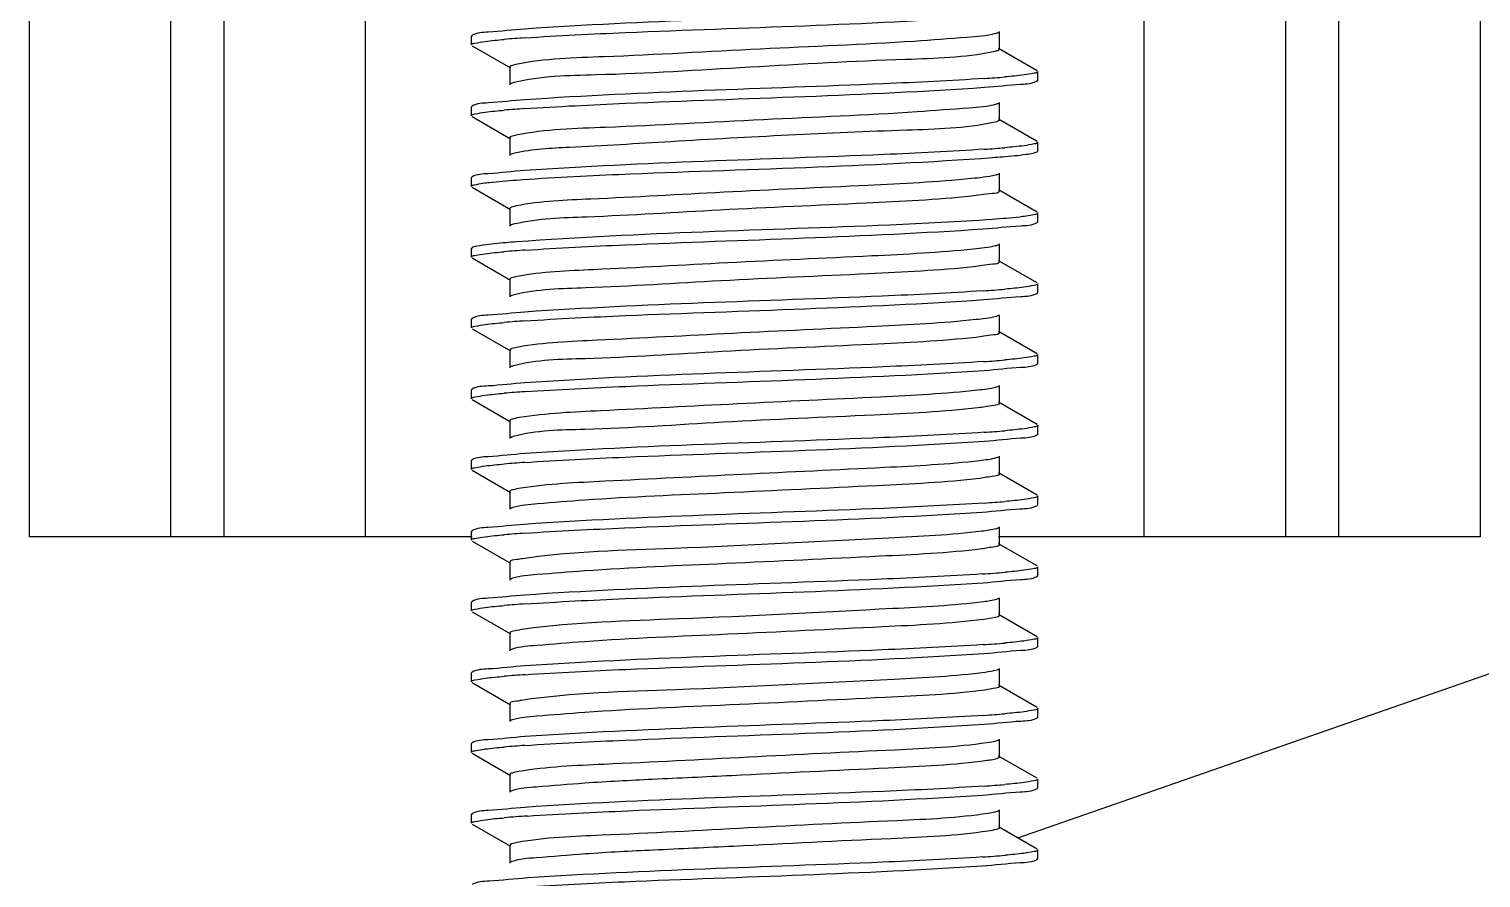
# Model space of a CAD drawing. Extents: x 27938 to 1507990, y 110129 to 923079.
# Drawn here: x 526204 to 526692.5, y 378819.2 to 379104.9 of the extents above; entities that cross this region are included whole.
import ezdxf

# ---------------------------------------------------------------- set-up
doc = ezdxf.new("R2010")
doc.units = 0
doc.header["$LTSCALE"] = 1000
doc.header["$MEASUREMENT"] = 0
doc.styles.get("Standard").update_dxf_attribs({"font": 'gbenor.shx', "bigfont": 'gbcbig.shx'})
doc.dimstyles.get("Standard").update_dxf_attribs({"dimtxt": 0.18, "dimasz": 0.18, "dimexe": 0.18, "dimexo": 0.0625, "dimgap": 0.09, "dimtad": 0, "dimtih": 1, "dimtoh": 1, "dimdec": 4, "dimzin": 0, "dimdsep": 46, "dimtxsty": 'Standard', "dimcen": 0.09, "dimadec": 0, "dimazin": 0, "dimtfac": 1, "dimtdec": 4, "dimtofl": 0, "dimtmove": 0, "dimatfit": 3, "dimfxl": 1, "dimtolj": 1, "dimtzin": 0, "dimarcsym": 0})

msp = doc.modelspace()

# ---------------------------------------------------------------- linework, layer by layer
at = {"linetype": 'Continuous'}
for p, q in [((526204.03, 383675.04), (526204.03, 378934.02)), ((526251.66, 383675.04), (526251.66, 378934.02)), ((526269.52, 383675.04), (526269.52, 378934.02)), ((526317.14, 383675.04), (526317.14, 378934.02)), ((526579.08, 383675.04), (526579.08, 378934.02)), ((526626.71, 383675.04), (526626.71, 378934.02)), ((526644.57, 383675.04), (526644.57, 378934.02)), ((526692.19, 383675.04), (526692.19, 378934.02)), ((526353.09, 379102.81), (526352.86, 379102.55)), ((526352.86, 379099.57), (526352.86, 379102.55)), ((526352.86, 379099.57), (526352.86, 379102.55)), ((526530.47, 379098.08), (526530.47, 379104.04)), ((526353.09, 379099.31), (526366.01, 379091.83)), ((526529.21, 379097.42), (526528.45, 379097.24)), ((526543.14, 379090.9), (526530.21, 379098.39)), ((526365.75, 379092.13), (526365.75, 379086.18)), ((526543.14, 379087.41), (526543.36, 379087.67)), ((526543.36, 379087.67), (526543.36, 379090.64)), ((526543.36, 379087.67), (526543.36, 379090.64)), ((526353.09, 379079), (526352.86, 379078.74)), ((526352.86, 379075.76), (526352.86, 379078.74)), ((526352.86, 379075.76), (526352.86, 379078.74)), ((526530.47, 379074.27), (526530.47, 379080.22)), ((526353.09, 379075.5), (526366.01, 379068.02)), ((526529.49, 379073.68), (526528.48, 379073.44)), ((526543.14, 379067.09), (526530.21, 379074.57)), ((526365.75, 379068.32), (526365.75, 379062.36)), ((526543.14, 379063.59), (526543.36, 379063.85)), ((526543.36, 379063.85), (526543.36, 379066.83)), ((526543.36, 379063.85), (526543.36, 379066.83)), ((526353.09, 379055.18), (526352.86, 379054.92)), ((526352.86, 379051.95), (526352.86, 379054.92)), ((526352.86, 379051.95), (526352.86, 379054.92)), ((526530.47, 379050.46), (526530.47, 379056.41)), ((526353.09, 379051.69), (526366.01, 379044.2)), ((526543.14, 379043.28), (526530.21, 379050.76)), ((526365.75, 379044.51), (526365.75, 379038.55)), ((526543.36, 379040.04), (526543.36, 379043.02)), ((526543.36, 379040.04), (526543.36, 379043.02)), ((526543.14, 379039.78), (526543.36, 379040.04)), ((526353.09, 379031.37), (526352.86, 379031.11)), ((526352.86, 379028.13), (526352.86, 379031.11)), ((526352.86, 379028.13), (526352.86, 379031.11)), ((526530.47, 379026.65), (526530.47, 379032.6)), ((526353.09, 379027.87), (526366.01, 379020.39)), ((526543.14, 379019.47), (526530.21, 379026.95)), ((526365.75, 379020.69), (526365.75, 379014.74)), ((526543.36, 379016.23), (526543.36, 379019.2)), ((526543.36, 379016.23), (526543.36, 379019.2)), ((526543.14, 379015.97), (526543.36, 379016.23)), ((526530.47, 379002.83), (526530.47, 379008.79)), ((526353.09, 379007.56), (526352.86, 379007.3)), ((526352.86, 379004.32), (526352.86, 379007.3)), ((526352.86, 379004.32), (526352.86, 379007.3)), ((526353.09, 379004.06), (526366.01, 378996.58)), ((526543.14, 378995.65), (526530.21, 379003.13)), ((526365.75, 378996.88), (526365.75, 378990.93)), ((526543.36, 378992.41), (526543.36, 378995.39)), ((526543.36, 378992.41), (526543.36, 378995.39)), ((526543.14, 378992.15), (526543.36, 378992.41)), ((526530.47, 378979.02), (526530.47, 378984.97)), ((526353.09, 378983.75), (526352.86, 378983.49)), ((526352.86, 378980.51), (526352.86, 378983.49)), ((526352.86, 378980.51), (526352.86, 378983.49)), ((526353.09, 378980.25), (526366.01, 378972.77)), ((526543.14, 378971.84), (526530.21, 378979.32)), ((526365.75, 378973.07), (526365.75, 378967.11)), ((526543.36, 378968.6), (526543.36, 378971.58)), ((526543.36, 378968.6), (526543.36, 378971.58)), ((526543.14, 378968.34), (526543.36, 378968.6)), ((526353.09, 378959.93), (526352.86, 378959.67)), ((526352.86, 378956.7), (526352.86, 378959.67)), ((526352.86, 378956.7), (526352.86, 378959.67)), ((526530.47, 378955.21), (526530.47, 378961.16)), ((526353.09, 378956.43), (526366.01, 378948.95)), ((526543.14, 378948.03), (526530.21, 378955.51)), ((526365.75, 378949.25), (526365.75, 378943.3)), ((526543.36, 378944.79), (526543.36, 378947.77)), ((526543.36, 378944.79), (526543.36, 378947.77)), ((526543.14, 378944.53), (526543.36, 378944.79)), ((526353.09, 378936.12), (526352.86, 378935.86)), ((526352.86, 378932.88), (526352.86, 378935.86)), ((526352.86, 378932.88), (526352.86, 378935.86)), ((526530.47, 378931.39), (526530.47, 378937.35)), ((526353.09, 378934.02), (526204.03, 378934.02)), ((526353.09, 378932.62), (526366.01, 378925.14)), ((526692.19, 378934.02), (526530.21, 378934.02)), ((526543.14, 378924.21), (526530.21, 378931.7)), ((526365.75, 378925.44), (526365.75, 378919.49)), ((526543.14, 378920.72), (526543.36, 378920.98)), ((526543.36, 378920.98), (526543.36, 378923.95)), ((526543.36, 378920.98), (526543.36, 378923.95)), ((526353.09, 378912.31), (526352.86, 378912.05)), ((526352.86, 378909.07), (526352.86, 378912.05)), ((526352.86, 378909.07), (526352.86, 378912.05)), ((526530.47, 378907.58), (526530.47, 378913.53)), ((526353.09, 378908.81), (526366.01, 378901.33)), ((526543.14, 378900.4), (526530.21, 378907.88)), ((526365.75, 378901.63), (526365.75, 378895.68)), ((526543.14, 378896.9), (526543.36, 378897.16)), ((526543.36, 378897.16), (526543.36, 378900.14)), ((526543.36, 378897.16), (526543.36, 378900.14)), ((526353.09, 378888.49), (526352.86, 378888.23)), ((526352.86, 378885.26), (526352.86, 378888.23)), ((526352.86, 378885.26), (526352.86, 378888.23)), ((526530.47, 378883.77), (526530.47, 378889.72)), ((526353.09, 378885), (526366.01, 378877.51)), ((526543.14, 378876.59), (526530.21, 378884.07)), ((526365.75, 378877.82), (526365.75, 378871.86)), ((526543.14, 378873.09), (526543.36, 378873.35)), ((526543.36, 378873.35), (526543.36, 378876.33)), ((526543.36, 378873.35), (526543.36, 378876.33)), ((526353.09, 378864.68), (526352.86, 378864.42)), ((526352.86, 378861.44), (526352.86, 378864.42)), ((526352.86, 378861.44), (526352.86, 378864.42)), ((526530.47, 378859.96), (526530.47, 378865.91)), ((526353.09, 378861.18), (526366.01, 378853.7)), ((526543.14, 378852.78), (526530.21, 378860.26)), ((526365.75, 378854), (526365.75, 378848.05)), ((526543.36, 378849.54), (526543.36, 378852.51)), ((526543.36, 378849.54), (526543.36, 378852.51)), ((526366.49, 378848.56), (526366.01, 378848.35)), ((526543.14, 378849.28), (526543.36, 378849.54)), ((526353.09, 378840.87), (526352.86, 378840.61)), ((526352.86, 378837.63), (526352.86, 378840.61)), ((526352.86, 378837.63), (526352.86, 378840.61)), ((526530.47, 378836.14), (526530.47, 378842.1)), ((526353.09, 378837.37), (526366.01, 378829.89)), ((526543.14, 378828.96), (526530.21, 378836.44)), ((526365.75, 378830.19), (526365.75, 378824.24)), ((526543.36, 378825.73), (526543.36, 378828.7)), ((526543.36, 378825.73), (526543.36, 378828.7)), ((526366.44, 378824.73), (526366.01, 378824.54)), ((526543.14, 378825.46), (526543.36, 378825.73))]:
    msp.add_line(p, q, dxfattribs=at)
for centre, radius, start, end in [((526398.22, 378693.24), 409.62, 93.8318, 94.8034), ((526498.04, 379496.54), 409.18, 273.8332, 274.8048), ((526398.12, 378670.65), 408.39, 93.84, 94.8036), ((526498.14, 379471.54), 407.99, 273.8425, 274.8038), ((526398.25, 378621.42), 410, 93.8293, 94.8034), ((526497.52, 379431.59), 415.68, 273.7884, 274.8061), ((526398.26, 378597.44), 410.16, 93.8282, 94.8033), ((526497.83, 379403.88), 411.78, 273.8148, 274.8057), ((526398.22, 378574.15), 409.64, 93.8316, 94.8034), ((526498.04, 379377.54), 409.24, 273.8328, 274.8049), ((526398.12, 378551.53), 408.44, 93.8397, 94.8036), ((526498.14, 379352.5), 408.01, 273.8424, 274.8038), ((526398.16, 378527.25), 408.91, 93.8365, 94.8036), ((526497.11, 379341.56), 420.93, 273.7545, 274.8058), ((526398.25, 378502.38), 409.98, 93.8295, 94.8034), ((526497.51, 379312.67), 415.84, 273.7874, 274.8061), ((526398.26, 378478.37), 410.17, 93.8282, 94.8033), ((526497.83, 379284.93), 411.89, 273.8141, 274.8057), ((526398.22, 378455.06), 409.67, 93.8315, 94.8034), ((526498.03, 379258.54), 409.3, 273.8323, 274.8049), ((526399.34, 378417.25), 423.71, 93.7375, 94.8047), ((526497.24, 379244.63), 419.24, 273.7646, 274.8065)]:
    msp.add_arc(centre, radius, start, end, dxfattribs=at)
for points, knots in [([(526525.24, 379112.08), (526513.96, 379111.31), (526462.5, 379108.84), (526410.98, 379107.64), (526370.87, 379104.92)], [0, 0, 0, 0, 0.219533, 1, 1, 1, 1]), ([(526370.84, 379101.94), (526382.12, 379102.71), (526433.64, 379105.19), (526485.22, 379106.38), (526525.4, 379109.11)], [0, 0, 0, 0, 0.219209, 1, 1, 1, 1]), ([(526370.87, 379104.92), (526366.76, 379104.64), (526360.99, 379103.84), (526354.69, 379103.73), (526353.09, 379102.81)], [0, 0, 0, 0, 0.69034, 1, 1, 1, 1]), ([(526529.21, 379103.37), (526526.11, 379102.55), (526516.88, 379101.87), (526490.58, 379099.85), (526449.75, 379098.39), (526405.21, 379095.6), (526377.53, 379095), (526367.8, 379092.98)], [0, 0, 0, 0, 0.059564, 0.170353, 0.490239, 0.815661, 1, 1, 1, 1]), ([(526530.21, 379103.74), (526530.08, 379103.66), (526529.75, 379103.53), (526529.41, 379103.43), (526529.21, 379103.37)], [0, 0, 0, 0, 0.417288, 1, 1, 1, 1]), ([(526352.86, 379099.57), (526352.86, 379100.01), (526355.15, 379100.29), (526356.3, 379100.6), (526357.46, 379100.75)], [0, 0, 0, 0, 0.271519, 1, 1, 1, 1]), ([(526528.45, 379097.24), (526518.76, 379095.22), (526491.21, 379094.58), (526446.7, 379092.15), (526402.93, 379089.34), (526376.11, 379089.15), (526367.12, 379086.87)], [0, 0, 0, 0, 0.183514, 0.508051, 0.828043, 1, 1, 1, 1]), ([(526530.47, 379098.08), (526530.47, 379097.93), (526529.95, 379097.61), (526529.54, 379097.5), (526529.21, 379097.42)], [0, 0, 0, 0, 0.313757, 1, 1, 1, 1]), ([(526367.8, 379092.98), (526367.28, 379092.87), (526366.67, 379092.73), (526365.75, 379092.35), (526365.75, 379092.13)], [0, 0, 0, 0, 0.705452, 1, 1, 1, 1]), ([(526367.12, 379086.87), (526366.9, 379086.81), (526366.52, 379086.71), (526366.15, 379086.56), (526366.01, 379086.48)], [0, 0, 0, 0, 0.587032, 1, 1, 1, 1]), ([(526525.4, 379088.28), (526514.12, 379087.51), (526462.6, 379085.03), (526411.02, 379083.84), (526370.84, 379081.1)], [0, 0, 0, 0, 0.219183, 1, 1, 1, 1]), ([(526525.48, 379085.31), (526529.57, 379085.58), (526535.3, 379086.38), (526541.54, 379086.49), (526543.14, 379087.41)], [0, 0, 0, 0, 0.690194, 1, 1, 1, 1]), ([(526543.36, 379090.64), (526543.36, 379090.21), (526541.1, 379089.93), (526539.95, 379089.61), (526538.8, 379089.47)], [0, 0, 0, 0, 0.271625, 1, 1, 1, 1]), ([(526370.77, 379078.12), (526382.06, 379078.89), (526433.63, 379081.38), (526485.26, 379082.56), (526525.48, 379085.31)], [0, 0, 0, 0, 0.219118, 1, 1, 1, 1]), ([(526352.86, 379075.76), (526352.86, 379076.19), (526355.14, 379076.48), (526356.29, 379076.79), (526357.44, 379076.94)], [0, 0, 0, 0, 0.271583, 1, 1, 1, 1]), ([(526370.84, 379081.1), (526366.73, 379080.82), (526360.97, 379080.03), (526354.69, 379079.92), (526353.09, 379079)], [0, 0, 0, 0, 0.690307, 1, 1, 1, 1]), ([(526529.49, 379079.64), (526526.55, 379078.76), (526517.53, 379078.15), (526491.5, 379076.04), (526450.57, 379074.63), (526405.73, 379071.82), (526377.75, 379071.2), (526367.87, 379069.18)], [0, 0, 0, 0, 0.056727, 0.165723, 0.485276, 0.813183, 1, 1, 1, 1]), ([(526530.21, 379079.92), (526530.12, 379079.87), (526529.88, 379079.76), (526529.63, 379079.68), (526529.49, 379079.64)], [0, 0, 0, 0, 0.430302, 1, 1, 1, 1]), ([(526528.48, 379073.44), (526518.92, 379071.43), (526482.46, 379070.51), (526434.98, 379067.94), (526391.1, 379065.25), (526373.43, 379064.5), (526367.44, 379063.13)], [0, 0, 0, 0, 0.181467, 0.673532, 0.885685, 1, 1, 1, 1]), ([(526530.47, 379074.27), (526530.47, 379074.14), (526530.09, 379073.86), (526529.74, 379073.76), (526529.49, 379073.68)], [0, 0, 0, 0, 0.324978, 1, 1, 1, 1]), ([(526367.87, 379069.18), (526367.33, 379069.07), (526366.7, 379068.93), (526365.75, 379068.55), (526365.75, 379068.32)], [0, 0, 0, 0, 0.706285, 1, 1, 1, 1]), ([(526367.44, 379063.13), (526367.15, 379063.07), (526366.66, 379062.94), (526366.19, 379062.77), (526366.01, 379062.67)], [0, 0, 0, 0, 0.59783, 1, 1, 1, 1]), ([(526525.48, 379064.47), (526514.2, 379063.7), (526462.63, 379061.22), (526410.99, 379060.03), (526370.77, 379057.29)], [0, 0, 0, 0, 0.219053, 1, 1, 1, 1]), ([(526528.14, 379061.68), (526529.3, 379061.77), (526533.09, 379062.06), (526536.87, 379062.4), (526539.47, 379062.77)], [0, 0, 0, 0, 0.307391, 1, 1, 1, 1]), ([(526543.36, 379066.83), (526543.36, 379066.4), (526541.09, 379066.11), (526539.94, 379065.8), (526538.8, 379065.65)], [0, 0, 0, 0, 0.271614, 1, 1, 1, 1]), ([(526539.47, 379062.77), (526540.27, 379062.88), (526541.5, 379063.09), (526542.75, 379063.37), (526543.14, 379063.59)], [0, 0, 0, 0, 0.643386, 1, 1, 1, 1]), ([(526367.99, 379054.11), (526379.46, 379054.96), (526432.84, 379057.56), (526486.31, 379058.61), (526528.14, 379061.68)], [0, 0, 0, 0, 0.215143, 1, 1, 1, 1]), ([(526352.86, 379051.95), (526352.86, 379052.32), (526354.75, 379052.64), (526355.75, 379052.89), (526356.72, 379053.03)], [0, 0, 0, 0, 0.274522, 1, 1, 1, 1]), ([(526370.77, 379057.29), (526366.68, 379057.01), (526360.94, 379056.21), (526354.69, 379056.1), (526353.09, 379055.18)], [0, 0, 0, 0, 0.690231, 1, 1, 1, 1]), ([(526356.72, 379053.03), (526357.43, 379053.13), (526361.18, 379053.59), (526364.95, 379053.89), (526367.99, 379054.11)], [0, 0, 0, 0, 0.191293, 1, 1, 1, 1]), ([(526521.05, 379054.58), (526509.47, 379053.43), (526481.7, 379052.01), (526439, 379050.17), (526399.65, 379047.83), (526376.19, 379047.03), (526367.96, 379045.38)], [0, 0, 0, 0, 0.227541, 0.543602, 0.835698, 1, 1, 1, 1]), ([(526530.21, 379056.11), (526529.88, 379055.92), (526526.84, 379055.11), (526523.76, 379054.85), (526521.05, 379054.58)], [0, 0, 0, 0, 0.122661, 1, 1, 1, 1]), ([(526521.05, 379048.63), (526509.28, 379047.46), (526481.08, 379046.02), (526437.88, 379044.22), (526398.58, 379041.69), (526375.3, 379041.14), (526367.4, 379039.31)], [0, 0, 0, 0, 0.230468, 0.550002, 0.841978, 1, 1, 1, 1]), ([(526530.47, 379050.46), (526530.48, 379049.61), (526525.61, 379049.58), (526523.4, 379048.86), (526521.05, 379048.63)], [0, 0, 0, 0, 0.265215, 1, 1, 1, 1]), ([(526367.96, 379045.38), (526367.4, 379045.27), (526366.75, 379045.12), (526365.75, 379044.74), (526365.75, 379044.51)], [0, 0, 0, 0, 0.707378, 1, 1, 1, 1]), ([(526543.36, 379043.02), (526543.36, 379042.64), (526541.45, 379042.33), (526540.45, 379042.07), (526539.47, 379041.93)], [0, 0, 0, 0, 0.274354, 1, 1, 1, 1]), ([(526367.4, 379039.31), (526367.11, 379039.25), (526366.64, 379039.12), (526366.18, 379038.95), (526366.01, 379038.85)], [0, 0, 0, 0, 0.596305, 1, 1, 1, 1]), ([(526528.14, 379040.84), (526516.65, 379040), (526463.27, 379037.4), (526409.8, 379036.35), (526367.99, 379033.28)], [0, 0, 0, 0, 0.215512, 1, 1, 1, 1]), ([(526524.99, 379037.65), (526529.19, 379037.93), (526535.08, 379038.75), (526541.5, 379038.84), (526543.14, 379039.78)], [0, 0, 0, 0, 0.690713, 1, 1, 1, 1]), ([(526539.47, 379041.93), (526538.75, 379041.83), (526534.98, 379041.37), (526531.2, 379041.07), (526528.14, 379040.84)], [0, 0, 0, 0, 0.19142, 1, 1, 1, 1]), ([(526367.99, 379033.28), (526366.83, 379033.19), (526363.07, 379032.9), (526359.31, 379032.56), (526356.72, 379032.19)], [0, 0, 0, 0, 0.307528, 1, 1, 1, 1]), ([(526370.86, 379030.5), (526382.09, 379031.27), (526433.47, 379033.74), (526484.91, 379034.95), (526524.99, 379037.65)], [0, 0, 0, 0, 0.218853, 1, 1, 1, 1]), ([(526352.86, 379028.13), (526352.86, 379028.57), (526355.15, 379028.85), (526356.31, 379029.17), (526357.46, 379029.32)], [0, 0, 0, 0, 0.271499, 1, 1, 1, 1]), ([(526356.72, 379032.19), (526355.93, 379032.08), (526354.71, 379031.87), (526353.47, 379031.59), (526353.09, 379031.37)], [0, 0, 0, 0, 0.643038, 1, 1, 1, 1]), ([(526521.81, 379030.84), (526510.41, 379029.67), (526482.81, 379028.26), (526440.13, 379026.39), (526400.41, 379024.09), (526376.62, 379023.23), (526368.17, 379021.61)], [0, 0, 0, 0, 0.223225, 0.538318, 0.832334, 1, 1, 1, 1]), ([(526530.21, 379032.3), (526529.91, 379032.12), (526527.12, 379031.35), (526524.29, 379031.1), (526521.81, 379030.84)], [0, 0, 0, 0, 0.124823, 1, 1, 1, 1]), ([(526521.81, 379024.89), (526510.07, 379023.68), (526481.71, 379022.24), (526438.15, 379020.45), (526398.53, 379017.79), (526375.03, 379017.39), (526367.19, 379015.45)], [0, 0, 0, 0, 0.228361, 0.549652, 0.8435, 1, 1, 1, 1]), ([(526530.47, 379026.65), (526530.48, 379025.86), (526526.02, 379025.76), (526523.97, 379025.11), (526521.81, 379024.89)], [0, 0, 0, 0, 0.265945, 1, 1, 1, 1]), ([(526368.17, 379021.61), (526367.56, 379021.5), (526366.86, 379021.34), (526365.75, 379020.95), (526365.75, 379020.69)], [0, 0, 0, 0, 0.710122, 1, 1, 1, 1]), ([(526543.36, 379019.2), (526543.36, 379018.77), (526541.07, 379018.49), (526539.91, 379018.17), (526538.75, 379018.02)], [0, 0, 0, 0, 0.271419, 1, 1, 1, 1]), ([(526367.19, 379015.45), (526366.95, 379015.39), (526366.55, 379015.28), (526366.16, 379015.13), (526366.01, 379015.04)], [0, 0, 0, 0, 0.588945, 1, 1, 1, 1]), ([(526524.99, 379016.81), (526513.69, 379016.05), (526462.32, 379013.58), (526410.88, 379012.39), (526370.86, 379009.67)], [0, 0, 0, 0, 0.220125, 1, 1, 1, 1]), ([(526370.87, 379006.69), (526382.14, 379007.46), (526433.59, 379009.93), (526485.1, 379011.13), (526525.23, 379013.85)], [0, 0, 0, 0, 0.219119, 1, 1, 1, 1]), ([(526525.23, 379013.85), (526529.38, 379014.13), (526535.19, 379014.94), (526541.52, 379015.04), (526543.14, 379015.97)], [0, 0, 0, 0, 0.690466, 1, 1, 1, 1]), ([(526370.86, 379009.67), (526366.75, 379009.39), (526360.98, 379008.59), (526354.69, 379008.48), (526353.09, 379007.56)], [0, 0, 0, 0, 0.69033, 1, 1, 1, 1]), ([(526352.86, 379004.32), (526352.86, 379004.76), (526355.15, 379005.04), (526356.31, 379005.35), (526357.47, 379005.5)], [0, 0, 0, 0, 0.271491, 1, 1, 1, 1]), ([(526522.53, 379007.11), (526511.38, 379005.91), (526484.08, 379004.52), (526441.59, 379002.62), (526401.51, 379000.39), (526377.33, 378999.42), (526368.59, 378997.88)], [0, 0, 0, 0, 0.218113, 0.531271, 0.827228, 1, 1, 1, 1]), ([(526530.21, 379008.48), (526529.93, 379008.32), (526527.39, 379007.59), (526524.79, 379007.35), (526522.53, 379007.11)], [0, 0, 0, 0, 0.127123, 1, 1, 1, 1]), ([(526522.53, 379001.15), (526510.86, 378999.9), (526482.37, 378998.46), (526438.49, 378996.68), (526398.55, 378993.89), (526374.82, 378993.65), (526367.02, 378991.59)], [0, 0, 0, 0, 0.225996, 0.548844, 0.844625, 1, 1, 1, 1]), ([(526530.47, 379002.83), (526530.48, 379002.11), (526526.41, 379001.95), (526524.52, 379001.37), (526522.53, 379001.15)], [0, 0, 0, 0, 0.266757, 1, 1, 1, 1]), ([(526368.59, 378997.88), (526367.87, 378997.75), (526367.07, 378997.57), (526365.75, 378997.17), (526365.75, 378996.88)], [0, 0, 0, 0, 0.714571, 1, 1, 1, 1]), ([(526543.36, 378995.39), (526543.36, 378994.96), (526541.09, 378994.67), (526539.94, 378994.36), (526538.79, 378994.21)], [0, 0, 0, 0, 0.271559, 1, 1, 1, 1]), ([(526367.02, 378991.59), (526366.82, 378991.54), (526366.48, 378991.44), (526366.14, 378991.3), (526366.01, 378991.23)], [0, 0, 0, 0, 0.582235, 1, 1, 1, 1]), ([(526370.84, 378982.88), (526382.12, 378983.64), (526433.64, 378986.12), (526485.22, 378987.31), (526525.39, 378990.05)], [0, 0, 0, 0, 0.219209, 1, 1, 1, 1]), ([(526525.23, 378993.01), (526513.95, 378992.25), (526462.5, 378989.77), (526410.98, 378988.58), (526370.87, 378985.85)], [0, 0, 0, 0, 0.219548, 1, 1, 1, 1]), ([(526525.39, 378990.05), (526529.5, 378990.33), (526535.26, 378991.13), (526541.53, 378991.23), (526543.14, 378992.15)], [0, 0, 0, 0, 0.690293, 1, 1, 1, 1]), ([(526370.87, 378985.85), (526366.76, 378985.57), (526360.99, 378984.77), (526354.69, 378984.67), (526353.09, 378983.75)], [0, 0, 0, 0, 0.69034, 1, 1, 1, 1]), ([(526530.21, 378984.67), (526529.95, 378984.52), (526527.65, 378983.83), (526525.28, 378983.6), (526523.23, 378983.37)], [0, 0, 0, 0, 0.129618, 1, 1, 1, 1]), ([(526352.86, 378980.51), (526352.86, 378980.94), (526355.15, 378981.23), (526356.3, 378981.54), (526357.46, 378981.69)], [0, 0, 0, 0, 0.271518, 1, 1, 1, 1]), ([(526523.23, 378983.37), (526512.32, 378982.15), (526485.34, 378980.79), (526443.05, 378978.85), (526402.62, 378976.67), (526378.07, 378975.63), (526369.03, 378974.14)], [0, 0, 0, 0, 0.213019, 0.524248, 0.822139, 1, 1, 1, 1]), ([(526523.23, 378977.42), (526511.63, 378976.12), (526483.05, 378974.69), (526438.88, 378972.91), (526398.63, 378970), (526374.66, 378969.91), (526366.89, 378967.74)], [0, 0, 0, 0, 0.223404, 0.547643, 0.845414, 1, 1, 1, 1]), ([(526530.47, 378979.02), (526530.48, 378978.35), (526526.78, 378978.15), (526525.04, 378977.62), (526523.23, 378977.42)], [0, 0, 0, 0, 0.267771, 1, 1, 1, 1]), ([(526369.03, 378974.14), (526368.21, 378974), (526367.31, 378973.79), (526365.75, 378973.4), (526365.75, 378973.07)], [0, 0, 0, 0, 0.718256, 1, 1, 1, 1]), ([(526543.36, 378971.58), (526543.36, 378971.15), (526541.1, 378970.86), (526539.95, 378970.55), (526538.8, 378970.4)], [0, 0, 0, 0, 0.271624, 1, 1, 1, 1]), ([(526366.89, 378967.74), (526366.71, 378967.69), (526366.42, 378967.6), (526366.13, 378967.48), (526366.01, 378967.42)], [0, 0, 0, 0, 0.57614, 1, 1, 1, 1]), ([(526370.77, 378959.06), (526382.06, 378959.83), (526433.63, 378962.31), (526485.26, 378963.5), (526525.48, 378966.24)], [0, 0, 0, 0, 0.219123, 1, 1, 1, 1]), ([(526525.39, 378969.21), (526514.11, 378968.44), (526462.6, 378965.96), (526411.02, 378964.77), (526370.84, 378962.04)], [0, 0, 0, 0, 0.219191, 1, 1, 1, 1]), ([(526525.48, 378966.24), (526529.56, 378966.52), (526535.3, 378967.31), (526541.54, 378967.43), (526543.14, 378968.34)], [0, 0, 0, 0, 0.690195, 1, 1, 1, 1]), ([(526370.84, 378962.04), (526366.73, 378961.76), (526360.97, 378960.96), (526354.69, 378960.85), (526353.09, 378959.93)], [0, 0, 0, 0, 0.690309, 1, 1, 1, 1]), ([(526530.21, 378960.86), (526529.97, 378960.72), (526527.89, 378960.07), (526525.74, 378959.85), (526523.89, 378959.63)], [0, 0, 0, 0, 0.132296, 1, 1, 1, 1]), ([(526352.86, 378956.7), (526352.86, 378957.13), (526355.14, 378957.41), (526356.29, 378957.73), (526357.44, 378957.88)], [0, 0, 0, 0, 0.271581, 1, 1, 1, 1]), ([(526523.89, 378959.63), (526513.24, 378958.38), (526486.58, 378957.05), (526444.51, 378955.09), (526403.76, 378952.96), (526378.83, 378951.84), (526369.51, 378950.4)], [0, 0, 0, 0, 0.207939, 0.517244, 0.817064, 1, 1, 1, 1]), ([(526530.47, 378955.21), (526530.48, 378954.6), (526527.14, 378954.34), (526525.54, 378953.88), (526523.89, 378953.68)], [0, 0, 0, 0, 0.268974, 1, 1, 1, 1]), ([(526369.51, 378950.4), (526368.57, 378950.26), (526367.56, 378950.01), (526365.75, 378949.62), (526365.75, 378949.25)], [0, 0, 0, 0, 0.721341, 1, 1, 1, 1]), ([(526523.89, 378953.68), (526512.39, 378952.33), (526483.73, 378951), (526439.43, 378948.76), (526401.28, 378947.25), (526377.6, 378945.31), (526369.46, 378944.69), (526366.78, 378943.9)], [0, 0, 0, 0, 0.220594, 0.546057, 0.845846, 0.946724, 1, 1, 1, 1]), ([(526525.48, 378945.41), (526514.2, 378944.64), (526462.63, 378942.15), (526410.99, 378940.96), (526370.77, 378938.22)], [0, 0, 0, 0, 0.219054, 1, 1, 1, 1]), ([(526543.36, 378947.77), (526543.36, 378947.34), (526541.09, 378947.05), (526539.94, 378946.74), (526538.8, 378946.59)], [0, 0, 0, 0, 0.271616, 1, 1, 1, 1]), ([(526366.78, 378943.9), (526366.63, 378943.85), (526366.37, 378943.77), (526366.12, 378943.66), (526366.01, 378943.6)], [0, 0, 0, 0, 0.570618, 1, 1, 1, 1]), ([(526370.8, 378935.25), (526381.99, 378936.01), (526433.28, 378938.48), (526484.63, 378939.7), (526524.67, 378942.37)], [0, 0, 0, 0, 0.218385, 1, 1, 1, 1]), ([(526524.67, 378942.37), (526528.95, 378942.66), (526534.94, 378943.49), (526541.47, 378943.57), (526543.14, 378944.53)], [0, 0, 0, 0, 0.691024, 1, 1, 1, 1]), ([(526370.77, 378938.22), (526366.68, 378937.94), (526360.94, 378937.15), (526354.69, 378937.04), (526353.09, 378936.12)], [0, 0, 0, 0, 0.690234, 1, 1, 1, 1]), ([(526524.52, 378935.9), (526514.13, 378934.62), (526479.6, 378932.97), (526428.17, 378930.05), (526386.92, 378929.11), (526370.02, 378926.67)], [0, 0, 0, 0, 0.202876, 0.669154, 1, 1, 1, 1]), ([(526530.21, 378937.05), (526529.99, 378936.92), (526528.12, 378936.31), (526526.19, 378936.1), (526524.52, 378935.9)], [0, 0, 0, 0, 0.135193, 1, 1, 1, 1]), ([(526352.86, 378932.88), (526352.86, 378933.32), (526355.14, 378933.6), (526356.3, 378933.91), (526357.45, 378934.06)], [0, 0, 0, 0, 0.271558, 1, 1, 1, 1]), ([(526530.47, 378931.39), (526530.48, 378930.84), (526527.48, 378930.54), (526526.01, 378930.13), (526524.52, 378929.94)], [0, 0, 0, 0, 0.270415, 1, 1, 1, 1]), ([(526370.02, 378926.67), (526369.4, 378926.58), (526368.19, 378926.23), (526365.75, 378926.3), (526365.75, 378925.44)], [0, 0, 0, 0, 0.421667, 1, 1, 1, 1]), ([(526524.52, 378929.94), (526513.13, 378928.54), (526484.42, 378927.24), (526439.91, 378924.96), (526401.39, 378923.47), (526377.52, 378921.48), (526369.34, 378920.87), (526366.69, 378920.06)], [0, 0, 0, 0, 0.217625, 0.544216, 0.8461, 0.947285, 1, 1, 1, 1]), ([(526524.67, 378921.54), (526513.35, 378920.78), (526462.06, 378918.32), (526410.71, 378917.13), (526370.8, 378914.41)], [0, 0, 0, 0, 0.220924, 1, 1, 1, 1]), ([(526524.98, 378918.58), (526529.18, 378918.87), (526535.08, 378919.68), (526541.5, 378919.78), (526543.14, 378920.72)], [0, 0, 0, 0, 0.690723, 1, 1, 1, 1]), ([(526543.36, 378923.95), (526543.36, 378923.51), (526541.03, 378923.23), (526539.86, 378922.91), (526538.69, 378922.76)], [0, 0, 0, 0, 0.271198, 1, 1, 1, 1]), ([(526366.69, 378920.06), (526366.55, 378920.02), (526366.33, 378919.94), (526366.1, 378919.84), (526366.01, 378919.79)], [0, 0, 0, 0, 0.565619, 1, 1, 1, 1]), ([(526370.86, 378911.44), (526382.09, 378912.2), (526433.46, 378914.68), (526484.9, 378915.88), (526524.98, 378918.58)], [0, 0, 0, 0, 0.218842, 1, 1, 1, 1]), ([(526370.8, 378914.41), (526366.7, 378914.13), (526360.95, 378913.34), (526354.69, 378913.23), (526353.09, 378912.31)], [0, 0, 0, 0, 0.690263, 1, 1, 1, 1]), ([(526525.13, 378912.16), (526515, 378910.85), (526480.78, 378909.23), (526429.32, 378906.33), (526387.82, 378905.29), (526370.56, 378902.93)], [0, 0, 0, 0, 0.197813, 0.662661, 1, 1, 1, 1]), ([(526530.21, 378913.23), (526530.01, 378913.11), (526528.34, 378912.55), (526526.61, 378912.35), (526525.13, 378912.16)], [0, 0, 0, 0, 0.13831, 1, 1, 1, 1]), ([(526352.86, 378909.07), (526352.86, 378909.5), (526355.15, 378909.79), (526356.31, 378910.1), (526357.46, 378910.25)], [0, 0, 0, 0, 0.2715, 1, 1, 1, 1]), ([(526525.13, 378906.21), (526513.86, 378904.75), (526485.13, 378903.49), (526440.43, 378901.15), (526401.54, 378899.68), (526377.47, 378897.64), (526369.25, 378897.07), (526366.61, 378896.22)], [0, 0, 0, 0, 0.214495, 0.542113, 0.846143, 0.947723, 1, 1, 1, 1]), ([(526530.47, 378907.58), (526530.48, 378907.08), (526527.81, 378906.75), (526526.47, 378906.38), (526525.13, 378906.21)], [0, 0, 0, 0, 0.272046, 1, 1, 1, 1]), ([(526370.56, 378902.93), (526369.36, 378902.77), (526368.13, 378902.44), (526365.75, 378902.09), (526365.75, 378901.63)], [0, 0, 0, 0, 0.726158, 1, 1, 1, 1]), ([(526366.61, 378896.22), (526366.49, 378896.19), (526366.29, 378896.11), (526366.09, 378896.02), (526366.01, 378895.98)], [0, 0, 0, 0, 0.561102, 1, 1, 1, 1]), ([(526524.98, 378897.75), (526513.68, 378896.99), (526462.31, 378894.52), (526410.88, 378893.32), (526370.86, 378890.6)], [0, 0, 0, 0, 0.220148, 1, 1, 1, 1]), ([(526525.22, 378894.79), (526529.37, 378895.07), (526535.18, 378895.87), (526541.52, 378895.97), (526543.14, 378896.9)], [0, 0, 0, 0, 0.690473, 1, 1, 1, 1]), ([(526543.36, 378900.14), (526543.36, 378899.71), (526541.07, 378899.42), (526539.91, 378899.11), (526538.75, 378898.96)], [0, 0, 0, 0, 0.271414, 1, 1, 1, 1]), ([(526370.88, 378887.63), (526382.13, 378888.39), (526433.58, 378890.87), (526485.1, 378892.07), (526525.22, 378894.79)], [0, 0, 0, 0, 0.219113, 1, 1, 1, 1]), ([(526352.86, 378885.26), (526352.86, 378885.69), (526355.15, 378885.98), (526356.31, 378886.29), (526357.47, 378886.44)], [0, 0, 0, 0, 0.27149, 1, 1, 1, 1]), ([(526370.86, 378890.6), (526366.75, 378890.32), (526360.98, 378889.52), (526354.69, 378889.42), (526353.09, 378888.49)], [0, 0, 0, 0, 0.690329, 1, 1, 1, 1]), ([(526525.7, 378888.42), (526515.55, 378887.03), (526480.8, 378885.47), (526428.9, 378882.38), (526386.9, 378881.58), (526369.72, 378879)], [0, 0, 0, 0, 0.1966, 0.666503, 1, 1, 1, 1]), ([(526530.21, 378889.42), (526530.02, 378889.31), (526528.55, 378888.8), (526527.01, 378888.61), (526525.7, 378888.42)], [0, 0, 0, 0, 0.141712, 1, 1, 1, 1]), ([(526525.7, 378882.47), (526514.57, 378880.95), (526485.83, 378879.74), (526440.98, 378877.35), (526401.72, 378875.9), (526377.45, 378873.81), (526369.17, 378873.26), (526366.55, 378872.39)], [0, 0, 0, 0, 0.21122, 0.539778, 0.846003, 0.948056, 1, 1, 1, 1]), ([(526530.47, 378883.77), (526530.47, 378883.31), (526528.12, 378882.96), (526526.9, 378882.64), (526525.7, 378882.47)], [0, 0, 0, 0, 0.273972, 1, 1, 1, 1]), ([(526369.72, 378879), (526369.14, 378878.91), (526368.02, 378878.59), (526365.75, 378878.62), (526365.75, 378877.82)], [0, 0, 0, 0, 0.420714, 1, 1, 1, 1]), ([(526366.55, 378872.39), (526366.44, 378872.35), (526366.26, 378872.29), (526366.09, 378872.21), (526366.01, 378872.16)], [0, 0, 0, 0, 0.557022, 1, 1, 1, 1]), ([(526525.22, 378873.95), (526513.94, 378873.19), (526462.49, 378870.71), (526410.98, 378869.52), (526370.88, 378866.79)], [0, 0, 0, 0, 0.219564, 1, 1, 1, 1]), ([(526525.39, 378870.98), (526529.5, 378871.26), (526535.26, 378872.06), (526541.53, 378872.17), (526543.14, 378873.09)], [0, 0, 0, 0, 0.690297, 1, 1, 1, 1]), ([(526543.36, 378876.33), (526543.36, 378875.9), (526541.09, 378875.61), (526539.93, 378875.3), (526538.79, 378875.15)], [0, 0, 0, 0, 0.271556, 1, 1, 1, 1]), ([(526370.85, 378863.81), (526382.12, 378864.58), (526433.64, 378867.06), (526485.22, 378868.25), (526525.39, 378870.98)], [0, 0, 0, 0, 0.219209, 1, 1, 1, 1]), ([(526352.86, 378861.44), (526352.86, 378861.88), (526355.15, 378862.16), (526356.3, 378862.48), (526357.46, 378862.63)], [0, 0, 0, 0, 0.271516, 1, 1, 1, 1]), ([(526370.88, 378866.79), (526366.76, 378866.51), (526360.99, 378865.71), (526354.69, 378865.6), (526353.09, 378864.68)], [0, 0, 0, 0, 0.690341, 1, 1, 1, 1]), ([(526526.24, 378864.69), (526516.04, 378863.21), (526489.22, 378862.02), (526446.29, 378859.91), (526404.11, 378857.64), (526378.23, 378856.66), (526368.77, 378855.03)], [0, 0, 0, 0, 0.19601, 0.509345, 0.817487, 1, 1, 1, 1]), ([(526530.21, 378865.61), (526530.04, 378865.51), (526528.75, 378865.04), (526527.39, 378864.86), (526526.24, 378864.69)], [0, 0, 0, 0, 0.145431, 1, 1, 1, 1]), ([(526526.24, 378858.74), (526515.26, 378857.14), (526486.55, 378855.97), (526449.08, 378854.04), (526415.08, 378852.44), (526393.12, 378851.38), (526377.44, 378849.98), (526369.1, 378849.45), (526366.49, 378848.56)], [0, 0, 0, 0, 0.207809, 0.537231, 0.703413, 0.845703, 0.948297, 1, 1, 1, 1]), ([(526530.47, 378859.96), (526530.47, 378859.82), (526528.99, 378858.84), (526527.58, 378858.93), (526526.24, 378858.74)], [0, 0, 0, 0, 0.090838, 1, 1, 1, 1]), ([(526368.77, 378855.03), (526368.01, 378854.9), (526367.18, 378854.71), (526365.75, 378854.31), (526365.75, 378854)], [0, 0, 0, 0, 0.716441, 1, 1, 1, 1]), ([(526543.36, 378852.51), (526543.36, 378852.08), (526541.1, 378851.8), (526539.95, 378851.49), (526538.8, 378851.34)], [0, 0, 0, 0, 0.271623, 1, 1, 1, 1]), ([(526525.39, 378850.15), (526514.11, 378849.38), (526462.6, 378846.9), (526411.02, 378845.71), (526370.85, 378842.98)], [0, 0, 0, 0, 0.2192, 1, 1, 1, 1]), ([(526524.77, 378847.13), (526529.02, 378847.41), (526534.98, 378848.24), (526541.48, 378848.33), (526543.14, 378849.28)], [0, 0, 0, 0, 0.690936, 1, 1, 1, 1]), ([(526370.85, 378842.98), (526366.74, 378842.7), (526360.97, 378841.9), (526354.69, 378841.79), (526353.09, 378840.87)], [0, 0, 0, 0, 0.69031, 1, 1, 1, 1]), ([(526371.72, 378840.06), (526382.96, 378840.81), (526433.97, 378843.25), (526485.05, 378844.47), (526524.77, 378847.13)], [0, 0, 0, 0, 0.220605, 1, 1, 1, 1]), ([(526352.86, 378837.63), (526352.86, 378838.08), (526355.22, 378838.35), (526356.4, 378838.68), (526357.59, 378838.83)], [0, 0, 0, 0, 0.271042, 1, 1, 1, 1]), ([(526526.75, 378840.95), (526516.61, 378839.38), (526489.58, 378838.26), (526446.26, 378836.11), (526403.73, 378833.75), (526377.67, 378832.88), (526368.32, 378831.14)], [0, 0, 0, 0, 0.193902, 0.509761, 0.820177, 1, 1, 1, 1]), ([(526530.21, 378841.8), (526529.84, 378841.58), (526528.66, 378841.28), (526527.49, 378841.07), (526526.75, 378840.95)], [0, 0, 0, 0, 0.364713, 1, 1, 1, 1]), ([(526526.75, 378835), (526515.93, 378833.33), (526487.25, 378832.23), (526449.74, 378830.26), (526415.46, 378828.64), (526393.26, 378827.59), (526377.46, 378826.15), (526369.05, 378825.65), (526366.44, 378824.73)], [0, 0, 0, 0, 0.204274, 0.534495, 0.701868, 0.845261, 0.94846, 1, 1, 1, 1]), ([(526530.47, 378836.14), (526530.47, 378835.78), (526528.68, 378835.39), (526527.68, 378835.14), (526526.75, 378835)], [0, 0, 0, 0, 0.278852, 1, 1, 1, 1]), ([(526368.32, 378831.14), (526367.67, 378831.02), (526366.94, 378830.85), (526365.75, 378830.46), (526365.75, 378830.19)], [0, 0, 0, 0, 0.712361, 1, 1, 1, 1]), ([(526543.36, 378828.7), (526543.36, 378828.26), (526541.05, 378827.98), (526539.88, 378827.66), (526538.72, 378827.51)], [0, 0, 0, 0, 0.271302, 1, 1, 1, 1]), ([(526370.8, 378816.18), (526381.98, 378816.94), (526433.27, 378819.42), (526484.62, 378820.63), (526524.66, 378823.31)], [0, 0, 0, 0, 0.218367, 1, 1, 1, 1]), ([(526524.77, 378826.29), (526513.57, 378825.54), (526462.55, 378823.09), (526411.48, 378821.87), (526371.72, 378819.22)], [0, 0, 0, 0, 0.219765, 1, 1, 1, 1]), ([(526524.66, 378823.31), (526528.94, 378823.6), (526534.93, 378824.43), (526541.47, 378824.51), (526543.14, 378825.46)], [0, 0, 0, 0, 0.691035, 1, 1, 1, 1]), ([(526371.72, 378819.22), (526367.4, 378818.93), (526361.36, 378818.1), (526354.76, 378818.02), (526353.09, 378817.06)], [0, 0, 0, 0, 0.691189, 1, 1, 1, 1])]:
    msp.add_open_spline(points, degree=3, knots=knots, dxfattribs=at)
for points in [[(526357.46, 379100.75), (526359.6, 379101.03), (526361.76, 379101.23), (526363.92, 379101.42)], [(526538.8, 379089.47), (526536.65, 379089.18), (526534.48, 379088.98), (526532.32, 379088.8)], [(526357.44, 379076.94), (526359.59, 379077.22), (526361.76, 379077.42), (526363.92, 379077.6)], [(526538.8, 379065.65), (526536.64, 379065.37), (526534.47, 379065.17), (526532.3, 379064.99)], [(526357.46, 379029.32), (526359.61, 379029.6), (526361.76, 379029.79), (526363.91, 379029.98)], [(526538.75, 379018.02), (526536.62, 379017.74), (526534.49, 379017.55), (526532.35, 379017.36)], [(526357.47, 379005.5), (526359.61, 379005.78), (526361.76, 379005.98), (526363.91, 379006.17)], [(526538.79, 378994.21), (526536.64, 378993.93), (526534.49, 378993.73), (526532.33, 378993.55)], [(526357.46, 378981.69), (526359.6, 378981.97), (526361.76, 378982.17), (526363.92, 378982.35)], [(526538.8, 378970.4), (526536.65, 378970.12), (526534.48, 378969.92), (526532.32, 378969.74)], [(526357.44, 378957.88), (526359.59, 378958.16), (526361.76, 378958.36), (526363.92, 378958.54)], [(526538.8, 378946.59), (526536.64, 378946.31), (526534.47, 378946.11), (526532.3, 378945.92)], [(526357.45, 378934.06), (526359.6, 378934.34), (526361.76, 378934.54), (526363.92, 378934.73)], [(526538.69, 378922.76), (526536.59, 378922.49), (526534.48, 378922.29), (526532.37, 378922.11)], [(526357.46, 378910.25), (526359.61, 378910.53), (526361.76, 378910.73), (526363.91, 378910.91)], [(526538.75, 378898.96), (526536.62, 378898.68), (526534.49, 378898.48), (526532.35, 378898.3)], [(526357.47, 378886.44), (526359.61, 378886.72), (526361.76, 378886.92), (526363.91, 378887.1)], [(526538.79, 378875.15), (526536.64, 378874.87), (526534.49, 378874.67), (526532.33, 378874.49)], [(526357.46, 378862.63), (526359.6, 378862.91), (526361.76, 378863.11), (526363.92, 378863.29)], [(526538.8, 378851.34), (526536.65, 378851.06), (526534.48, 378850.86), (526532.32, 378850.67)], [(526357.59, 378838.83), (526359.67, 378839.1), (526361.76, 378839.29), (526363.85, 378839.47)], [(526538.72, 378827.51), (526536.61, 378827.24), (526534.49, 378827.04), (526532.37, 378826.86)]]:
    msp.add_open_spline(points, degree=3, dxfattribs=at)

# ---------------------------------------------------------------- leaders
msp.add_leader([(526536.68, 378832.7), (527670.29, 379227.58)], dimstyle='Standard', override={"dimgap": 20, "dimtad": 0})

doc.saveas('drawing.dxf')
